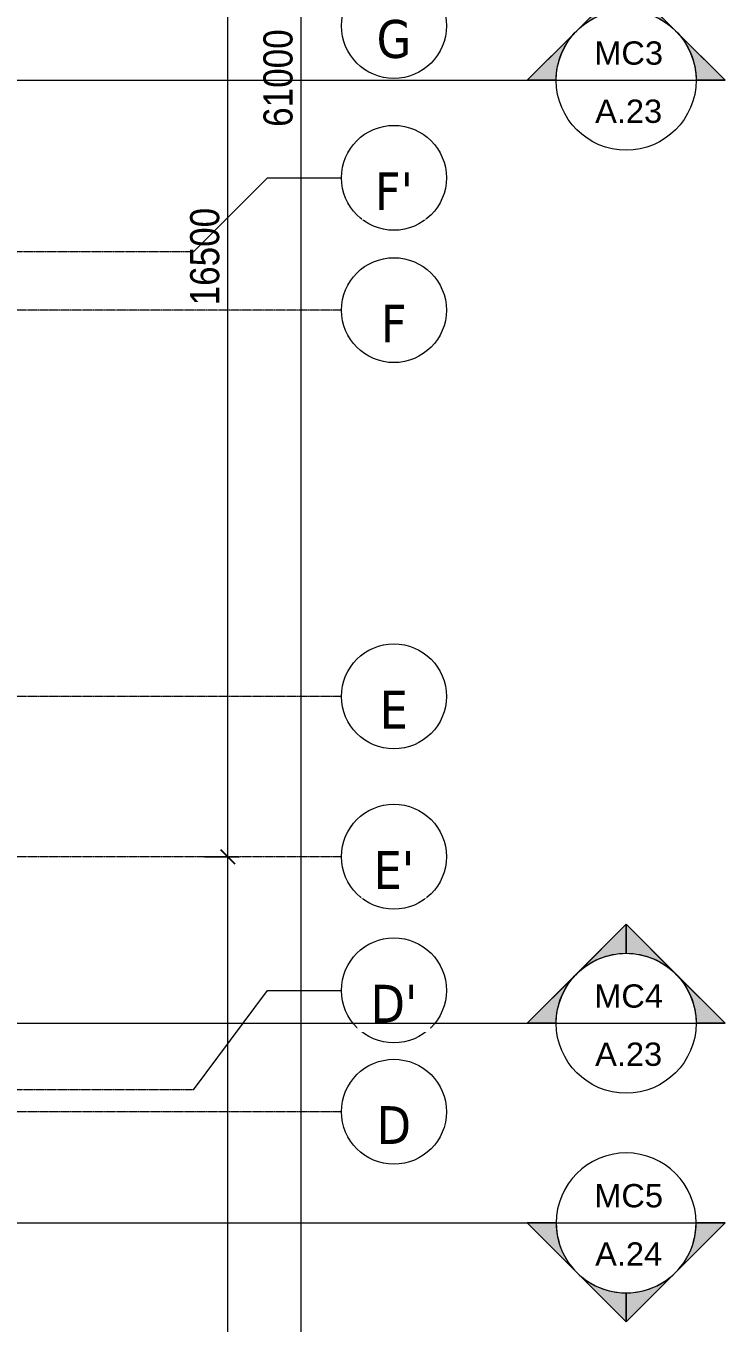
# Model space of a CAD drawing. Header units: millimetres. Extents: x 1591 to 239243, y -15958 to 82755.
# Drawn here: x 229646 to 239243, y 30637 to 48437 of the extents above; entities that cross this region are included whole.
import ezdxf

# ---------------------------------------------------------------- set-up
doc = ezdxf.new("R2010")
doc.units = ezdxf.units.MM
doc.linetypes.add('Dash Dot 3_16_', pattern=[7.9375, 4.7625, -1.5875, 0, -1.5875])
doc.linetypes.add('Grid Line', pattern=[22.225, 12.7, -3.175, 3.175, -3.175])
for name, color, linetype, lineweight in [('A-ANNO-DIMS', 211, 'Continuous', 9), ('A-ANNO-DIMS-160', 211, 'Continuous', 9), ('G-ANNO-SYMB', 111, 'Continuous', 9), ('G-ANNO-SYMB-1', 111, 'Dash Dot 3_16_', 18), ('S-GRID', 1, 'Continuous', 9), ('S-GRID-1', 1, 'Grid Line', 9), ('S-GRID-IDEN', 1, 'Continuous', 9)]:
    doc.layers.add(name, color=color, linetype=linetype, lineweight=lineweight)
doc.styles.add('Arial_8', font='arial_0.ttf', dxfattribs={"height": 320})
doc.styles.add('Tahoma_B', font='tahomabd_0.ttf', dxfattribs={"height": 520})
doc.styles.add('UTM Avo', font='UTM Avo.ttf', dxfattribs={"width": 0.9, "height": 400})
doc.dimstyles.new('1_Dim_chi_tiet_2_5', dxfattribs={"dimscale": 304.8, "dimtxt": 399.720379, "dimasz": 0.629921, "dimexe": 0.524934, "dimexo": 0.0625, "dimgap": 0.052493, "dimtad": 1, "dimdec": 0, "dimrnd": 5, "dimzin": 0, "dimdsep": 46, "dimtxsty": 'UTM Avo', "dimblk1": 'OBLIQUE', "dimblk2": 'OBLIQUE', "dimsah": 1, "dimcen": 0.09, "dimdle": 0.524934, "dimazin": 0, "dimtfac": 1, "dimtdec": 4, "dimtix": 1, "dimtmove": 0, "dimatfit": 3, "dimfxl": 1.049869, "dimfxlon": 1, "dimtvp": 1, "dimtolj": 1, "dimtzin": 0, "dimarcsym": 2})

# ---------------------------------------------------------------- blocks, each defined once
blk = doc.blocks.new('Grid - M_Grid Head - Circle-353313-TKCS_MB TẦNG 5')
at = {"layer": 'S-GRID-IDEN'}
blk.add_circle((0, 0), 4.5, dxfattribs=at)
blk = doc.blocks.new('Section - M_Section Head - Filled-352373-TKCS_MB TẦNG 5')
at = {"layer": 'G-ANNO-SYMB'}
h = blk.add_hatch(color=256, dxfattribs=at)
edge = h.paths.add_edge_path()
edge.add_line((-6, 8.49), (-6, 6))
edge.add_arc((-6, 0), 6, 90, 135)
edge.add_line((-10.24, 4.24), (-6, 8.49))
h = blk.add_hatch(color=256, dxfattribs=at)
edge = h.paths.add_edge_path()
edge.add_line((-6, 8.49), (-1.76, 4.24))
edge.add_arc((-6, 0), 6, 45, 90)
edge.add_line((-6, 6), (-6, 8.49))
h = blk.add_hatch(color=256, dxfattribs=at)
edge = h.paths.add_edge_path()
edge.add_line((-14.49, 0), (-10.24, 4.24))
edge.add_arc((-6, 0), 6, 135, 180)
edge.add_line((-12, 0), (-14.49, 0))
h = blk.add_hatch(color=256, dxfattribs=at)
edge = h.paths.add_edge_path()
edge.add_line((2.49, 0), (0, 0))
edge.add_arc((-6, 0), 6, 360, 405)
edge.add_line((-1.76, 4.24), (2.49, 0))
for p, q in [((-6, 8.49), (-14.49, 0)), ((-6, 8.49), (-10.24, 4.24)), ((-6, 8.49), (2.49, 0)), ((-6, 6), (-6, 8.49)), ((-6, 8.49), (-6, 6)), ((-1.76, 4.24), (-6, 8.49)), ((-10.24, 4.24), (-14.49, 0)), ((2.49, 0), (-1.76, 4.24)), ((-14.49, 0), (-12, 0)), ((0, 0), (2.49, 0)), ((-12, 0), (-14.49, 0)), ((0, 0), (2.49, 0))]:
    blk.add_line(p, q, dxfattribs=at)
for start, end in [(360, 180), (90, 135), (45, 90), (135, 180), (360, 45), (180, 360)]:
    blk.add_arc((-6, 0), 6, start, end, dxfattribs=at)
blk = doc.blocks.new('DIMBLOCK246-TKCS_MB TẦNG 5')
at = {"layer": 'A-ANNO-DIMS-160', "lineweight": 25}
for p, q in [((233426, 78237), (233330, 78333)), ((233426, 78237), (233522, 78141)), ((233426, 17237), (233330, 17333)), ((233426, 17237), (233522, 17141))]:
    blk.add_line(p, q, dxfattribs=at)
at = {"layer": 'A-ANNO-DIMS-160'}
for p, q in [((233426, 17077), (233426, 78397)), ((233106, 78237), (233586, 78237)), ((233426, 78237), (233106, 78237)), ((233106, 17237), (233586, 17237)), ((233426, 17237), (233106, 17237))]:
    blk.add_line(p, q, dxfattribs=at)
at = {"layer": 'A-ANNO-DIMS-160', "color": 0, "insert": (232906, 47052), "char_height": 400, "width": 1643.29, "attachment_point": 1, "rotation": 90, "line_spacing_factor": 1.110334, "style": 'UTM Avo'}
blk.add_mtext('61000', dxfattribs=at)
blk = doc.blocks.new('_Oblique')
at = {"color": 0, "linetype": 'ByBlock', "lineweight": -2}
blk.add_line((-0.5, -0.5), (0.5, 0.5), dxfattribs=at)
blk = doc.blocks.new('DIMBLOCK247-TKCS_MB TẦNG 5')
at = {"layer": 'A-ANNO-DIMS-160'}
for p, q in [((232099, 37037), (232579, 37037)), ((232419, 37037), (232099, 37037)), ((232419, 17077), (232419, 37037)), ((232099, 17237), (232579, 17237)), ((232419, 17237), (232099, 17237))]:
    blk.add_line(p, q, dxfattribs=at)
at = {"layer": 'A-ANNO-DIMS-160', "lineweight": 25}
for p, q in [((232419, 37037), (232323, 37133)), ((232419, 37037), (232515, 36941)), ((232419, 17237), (232323, 17333)), ((232419, 17237), (232515, 17141))]:
    blk.add_line(p, q, dxfattribs=at)
at = {"layer": 'A-ANNO-DIMS-160', "color": 0, "insert": (231900, 26452), "char_height": 400, "width": 1643.29, "attachment_point": 1, "rotation": 90, "line_spacing_factor": 1.110334, "style": 'UTM Avo'}
blk.add_mtext('19800', dxfattribs=at)
blk = doc.blocks.new('DIMBLOCK248-TKCS_MB TẦNG 5')
at = {"layer": 'A-ANNO-DIMS-160', "lineweight": 25}
for p, q in [((232419, 53537), (232323, 53633)), ((232419, 53537), (232515, 53441)), ((232419, 37037), (232323, 37133)), ((232419, 37037), (232515, 36941))]:
    blk.add_line(p, q, dxfattribs=at)
at = {"layer": 'A-ANNO-DIMS-160'}
for p, q in [((232099, 53537), (232579, 53537)), ((232419, 53537), (232099, 53537)), ((232419, 37037), (232419, 53537)), ((232099, 37037), (232579, 37037)), ((232419, 37037), (232099, 37037))]:
    blk.add_line(p, q, dxfattribs=at)
at = {"layer": 'A-ANNO-DIMS-160', "color": 0, "insert": (231900, 44602), "char_height": 400, "width": 1643.29, "attachment_point": 1, "rotation": 90, "line_spacing_factor": 1.110334, "style": 'UTM Avo'}
blk.add_mtext('16500', dxfattribs=at)

msp = doc.modelspace()

# ---------------------------------------------------------------- linework, layer by layer
at = {"layer": 'G-ANNO-SYMB'}
for p, q in [((236925.7, 47691.5), (238845.7, 47691.5)), ((236925.7, 34751.5), (238845.7, 34751.5)), ((236925.7, 32011.5), (238845.7, 32011.5))]:
    msp.add_line(p, q, dxfattribs=at)
at = {"layer": 'G-ANNO-SYMB-1'}
for p, q in [((130746.6, 47691.5), (236925.7, 47691.5)), ((130746.6, 32011.5), (236925.7, 32011.5))]:
    msp.add_line(p, q, dxfattribs=at)
at = {"layer": 'S-GRID'}
for p, q in [((231946.4, 45336.9), (232962.4, 46352.9)), ((232962.4, 46352.9), (233978.4, 46352.9)), ((231946.4, 33836.9), (232962.4, 35202.5)), ((232962.4, 35202.5), (233978.4, 35202.5))]:
    msp.add_line(p, q, dxfattribs=at)
at = {"layer": 'S-GRID-1'}
for p, q in [((231946.4, 45336.9), (227946.4, 45336.9)), ((229978.4, 44536.9), (136410.9, 44536.9)), ((233978.4, 44536.9), (229978.4, 44536.9)), ((229978.4, 39236.9), (136410.9, 39236.9)), ((233978.4, 39236.9), (229978.4, 39236.9)), ((229978.4, 37036.9), (136410.9, 37036.9)), ((233978.4, 37036.9), (229978.4, 37036.9)), ((231946.4, 33836.9), (227946.4, 33836.9)), ((229978.4, 33536.9), (136410.9, 33536.9)), ((233978.4, 33536.9), (229978.4, 33536.9))]:
    msp.add_line(p, q, dxfattribs=at)

# ---------------------------------------------------------------- block references
at = {"layer": 'G-ANNO-SYMB', "extrusion": (0, 0, -1), "xscale": 159.9999999999999, "yscale": 159.9999999999999, "zscale": 159.9999999999999}
for p in [(-236925.7, 47691.5), (-236925.7, 34751.5)]:
    msp.add_blockref('Section - M_Section Head - Filled-352373-TKCS_MB TẦNG 5', p, dxfattribs=at)
at = {"layer": 'G-ANNO-SYMB', "xscale": 159.9999999999999, "yscale": 159.9999999999999, "zscale": 159.9999999999999, "rotation": 180}
msp.add_blockref('Section - M_Section Head - Filled-352373-TKCS_MB TẦNG 5', (236925.7, 32011.5), dxfattribs=at)
at = {"layer": 'S-GRID-IDEN', "xscale": 159.9999999999999, "yscale": 159.9999999999999, "zscale": 159.9999999999999, "rotation": 89.99999999999982}
for p in [(234698.4, 48436.9), (234698.4, 46352.9), (234698.4, 44536.9), (234698.4, 39236.9), (234698.4, 37036.9), (234698.4, 35202.5), (234698.4, 33536.9)]:
    msp.add_blockref('Grid - M_Grid Head - Circle-353313-TKCS_MB TẦNG 5', p, dxfattribs=at)

# ---------------------------------------------------------------- texts
at = {"layer": 'G-ANNO-SYMB', "char_height": 320, "attachment_point": 5, "line_spacing_factor": 0.936439, "style": 'Arial_8'}
for s, insert, width in [('\\pt2032,4064,6096,8128,10160,12192,14224,16256,18288,20320,22352,24384,26416,28448,30480,32512,34544,36576,38608,40640,42672,44704,46736,48768,50800,52832,54864,56896,58928,60960,62992,65024;MC3', (237919.7, 48062.7), 963.2), ('\\pt2032,4064,6096,8128,10160,12192,14224,16256,18288,20320,22352,24384,26416,28448,30480,32512,34544,36576,38608,40640,42672,44704,46736,48768,50800,52832,54864,56896,58928,60960,62992,65024;A.23', (237919.7, 47264.4), 952), ('\\pt2032,4064,6096,8128,10160,12192,14224,16256,18288,20320,22352,24384,26416,28448,30480,32512,34544,36576,38608,40640,42672,44704,46736,48768,50800,52832,54864,56896,58928,60960,62992,65024;MC4', (237919.7, 35122.7), 963.2), ('\\pt2032,4064,6096,8128,10160,12192,14224,16256,18288,20320,22352,24384,26416,28448,30480,32512,34544,36576,38608,40640,42672,44704,46736,48768,50800,52832,54864,56896,58928,60960,62992,65024;A.23', (237919.7, 34324.4), 952), ('\\pt2032,4064,6096,8128,10160,12192,14224,16256,18288,20320,22352,24384,26416,28448,30480,32512,34544,36576,38608,40640,42672,44704,46736,48768,50800,52832,54864,56896,58928,60960,62992,65024;MC5', (237919.7, 32382.7), 963.2), ('\\pt2032,4064,6096,8128,10160,12192,14224,16256,18288,20320,22352,24384,26416,28448,30480,32512,34544,36576,38608,40640,42672,44704,46736,48768,50800,52832,54864,56896,58928,60960,62992,65024;A.24', (237919.7, 31584.4), 952)]:
    msp.add_mtext(s, dxfattribs=dict(at, insert=insert, width=width))

# ---------------------------------------------------------------- dimensions: what is measured, and where the dimension line sits
at = {"layer": 'A-ANNO-DIMS'}
for base, p1, p2, override, picture, middle in [((233425.9, 78236.9), (233105.9, 17236.9), (233105.9, 78236.9), {"dimpost": '<>', "dimfxl": 61000}, 'DIMBLOCK246-TKCS_MB TẦNG 5', (233202.9, 47736.9)), ((232419.4, 53536.9), (232099.4, 37036.9), (232099.4, 53536.9), {"dimpost": '<>', "dimfxl": 16500}, 'DIMBLOCK248-TKCS_MB TẦNG 5', (232196.4, 45286.9)), ((232419.4, 37036.9), (232099.4, 17236.9), (232099.4, 37036.9), {"dimpost": '<>', "dimfxl": 19800}, 'DIMBLOCK247-TKCS_MB TẦNG 5', (232196.4, 27136.9))]:
    dim = msp.add_linear_dim(base=base, p1=p1, p2=p2, angle=90, dimstyle='1_Dim_chi_tiet_2_5', override=override, dxfattribs=at)
    dim.commit()
    dim.dimension.update_dxf_attribs({"geometry": picture, "text_midpoint": middle})

# ---------------------------------------------------------------- next in the draw order: texts
at = {"layer": 'S-GRID-IDEN', "char_height": 520, "attachment_point": 5, "line_spacing_factor": 0.996129, "style": 'Tahoma_B', "bg_fill": 3, "box_fill_scale": 1.25, "bg_fill_color": 256, "bg_fill_true_color": 13158600, "bg_fill_transparency": 0}
for s, insert, width in [('\\pt2031.9988,4063.9976,6096.0016,8128.0004,10159.9992,12191.998,14224.002,16256.0008,18287.9996,20319.9984,22352.0024,24384.0012,26416,28447.9988,30479.9976,32512.0016,34544.0004,36575.9992,38607.998,40640.002,42672.0008,44703.9996,46735.9984,48768.0024,50800.0012,52832,54863.9988,56895.9976,58928.0016,60960.0004,62991.9992,65023.998;G', (234697.8, 48253.6), 539.2), ("\\pt2031.9988,4063.9976,6096.0016,8128.0004,10159.9992,12191.998,14224.002,16256.0008,18287.9996,20319.9984,22352.0024,24384.0012,26416,28447.9988,30479.9976,32512.0016,34544.0004,36575.9992,38607.998,40640.002,42672.0008,44703.9996,46735.9984,48768.0024,50800.0012,52832,54863.9988,56895.9976,58928.0016,60960.0004,62991.9992,65023.998;F'", (234697, 46169.6), 614.4), ('\\pt2031.9988,4063.9976,6096.0016,8128.0004,10159.9992,12191.998,14224.002,16256.0008,18287.9996,20319.9984,22352.0024,24384.0012,26416,28447.9988,30479.9976,32512.0016,34544.0004,36575.9992,38607.998,40640.002,42672.0008,44703.9996,46735.9984,48768.0024,50800.0012,52832,54863.9988,56895.9976,58928.0016,60960.0004,62991.9992,65023.998;F', (234697, 44353.6), 424), ('\\pt2031.9988,4063.9976,6096.0016,8128.0004,10159.9992,12191.998,14224.002,16256.0008,18287.9996,20319.9984,22352.0024,24384.0012,26416,28447.9988,30479.9976,32512.0016,34544.0004,36575.9992,38607.998,40640.002,42672.0008,44703.9996,46735.9984,48768.0024,50800.0012,52832,54863.9988,56895.9976,58928.0016,60960.0004,62991.9992,65023.998;E', (234697, 39053.6), 444.8), ("\\pt2031.9988,4063.9976,6096.0016,8128.0004,10159.9992,12191.998,14224.002,16256.0008,18287.9996,20319.9984,22352.0024,24384.0012,26416,28447.9988,30479.9976,32512.0016,34544.0004,36575.9992,38607.998,40640.002,42672.0008,44703.9996,46735.9984,48768.0024,50800.0012,52832,54863.9988,56895.9976,58928.0016,60960.0004,62991.9992,65023.998;E'", (234697, 36853.6), 635.2), ("\\pt2031.9988,4063.9976,6096.0016,8128.0004,10159.9992,12191.998,14224.002,16256.0008,18287.9996,20319.9984,22352.0024,24384.0012,26416,28447.9988,30479.9976,32512.0016,34544.0004,36575.9992,38607.998,40640.002,42672.0008,44703.9996,46735.9984,48768.0024,50800.0012,52832,54863.9988,56895.9976,58928.0016,60960.0004,62991.9992,65023.998;D'", (234697.8, 35019.2), 740.8), ('\\pt2031.9988,4063.9976,6096.0016,8128.0004,10159.9992,12191.998,14224.002,16256.0008,18287.9996,20319.9984,22352.0024,24384.0012,26416,28447.9988,30479.9976,32512.0016,34544.0004,36575.9992,38607.998,40640.002,42672.0008,44703.9996,46735.9984,48768.0024,50800.0012,52832,54863.9988,56895.9976,58928.0016,60960.0004,62991.9992,65023.998;D', (234697, 33353.6), 550.4)]:
    msp.add_mtext(s, dxfattribs=dict(at, insert=insert, width=width))

# ---------------------------------------------------------------- next in the draw order: linework, layer by layer
at = {"layer": 'G-ANNO-SYMB-1'}
msp.add_line((130746.6, 34751.5), (236925.7, 34751.5), dxfattribs=at)

doc.saveas('drawing.dxf')
